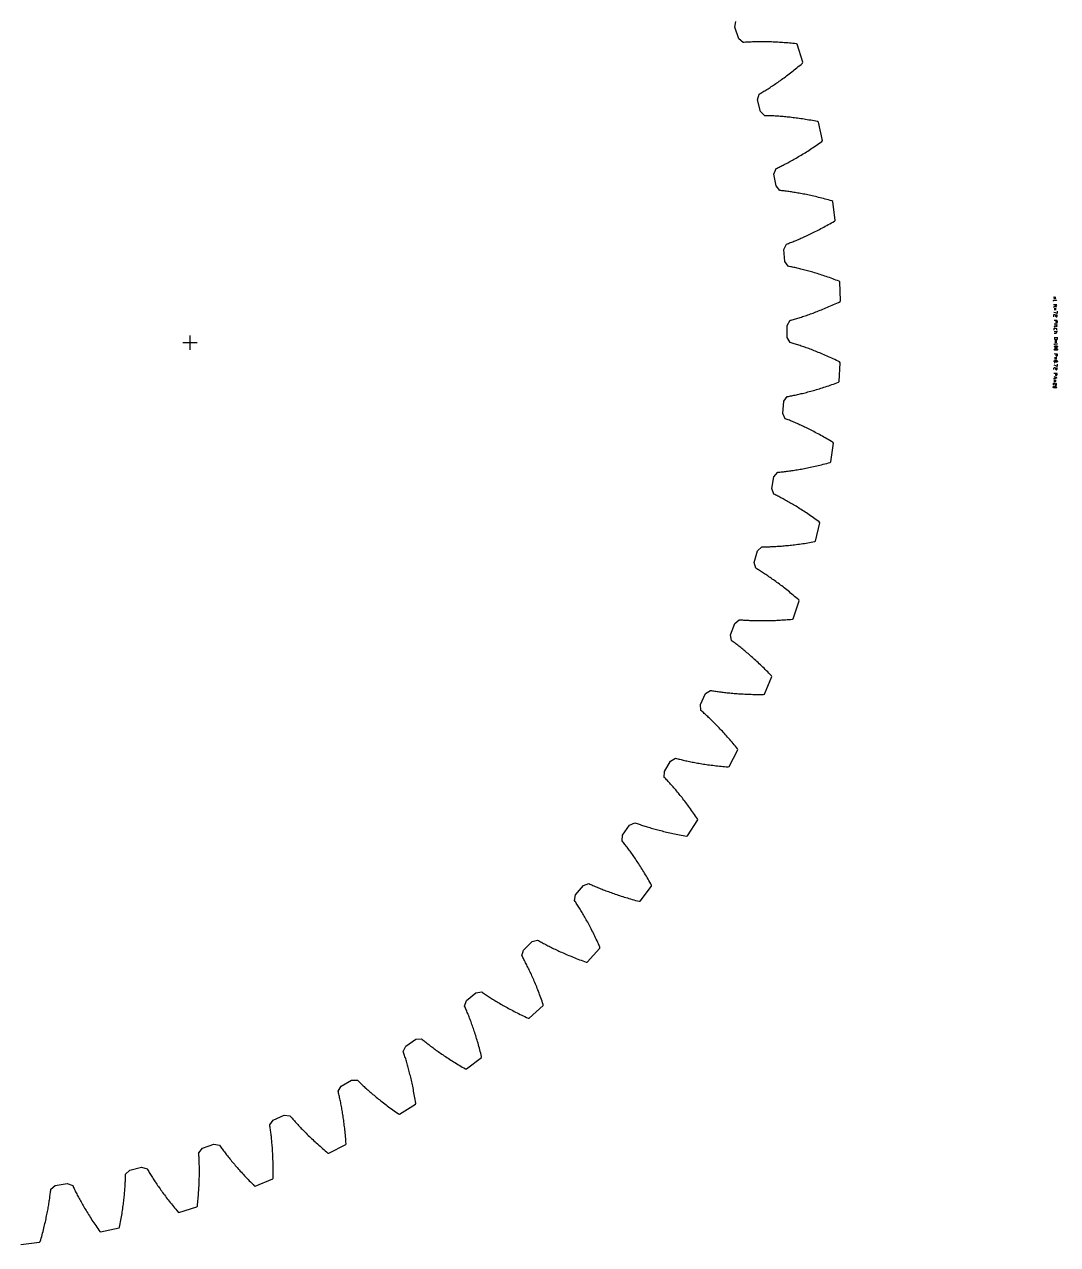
# Model space of a CAD drawing. Extents: x 40 to 151, y 37 to 169.
# Drawn here: x 95.4 to 151.2, y 36.8 to 102.7 of the extents above; entities that cross this region are included whole.
import ezdxf

# ---------------------------------------------------------------- set-up
doc = ezdxf.new("R2010")
doc.units = 0
doc.layers.add('Layer_1', color=7, linetype='CONTINUOUS')

msp = doc.modelspace()

# ---------------------------------------------------------------- linework, layer by layer
at = {"layer": 'Layer_1', "color": 1}
for points in [[(95.203087, 36.807458), (96.214467, 36.933459), (96.249386, 36.972411), (96.276085, 37.065878), (96.302021, 37.158435), (96.327223, 37.250078), (96.35172, 37.34081), (96.375483, 37.430622), (96.398541, 37.519507), (96.420921, 37.607459), (96.442596, 37.69448), (96.463593, 37.78056), (96.483941, 37.865695), (96.503612, 37.949885), (96.522634, 38.033121), (96.541035, 38.1154), (96.558815, 38.196719), (96.575974, 38.277071), (96.592512, 38.356454), (96.608458, 38.434864), (96.623811, 38.512298), (96.638571, 38.588752), (96.652767, 38.664221), (96.666398, 38.738696), (96.679493, 38.812184), (96.692052, 38.884673), (96.704075, 38.956168), (96.715589, 39.026656), (96.726568, 39.096139), (96.737066, 39.164615), (96.747057, 39.232077), (96.756596, 39.298523), (96.765655, 39.363954), (96.774263, 39.428357), (96.782419, 39.491741), (96.790124, 39.554098), (96.797405, 39.615422), (96.804263, 39.675716), (96.810698, 39.734972), (96.816766, 39.793191), (97.059121, 39.994534), (97.704674, 40.103737), (97.999762, 39.993318), (98.024626, 39.940325), (98.050224, 39.886488), (98.076527, 39.831805), (98.103564, 39.776289), (98.131363, 39.719938), (98.159907, 39.662762), (98.18921, 39.604766), (98.219281, 39.545956), (98.250133, 39.48634), (98.281773, 39.425921), (98.314206, 39.36471), (98.347443, 39.302709), (98.381493, 39.239926), (98.416365, 39.176366), (98.452063, 39.112037), (98.4886, 39.046948), (98.52598, 38.9811), (98.564218, 38.914504), (98.603314, 38.847163), (98.64328, 38.779088), (98.684123, 38.710282), (98.725852, 38.640757), (98.768477, 38.570517), (98.812004, 38.499564), (98.856437, 38.427916), (98.901793, 38.355571), (98.948071, 38.28254), (98.995282, 38.20883), (99.043432, 38.13445), (99.092533, 38.059407), (99.142582, 37.983704), (99.193602, 37.907349), (99.24559, 37.830353), (99.298558, 37.752725), (99.352507, 37.674473), (99.40745, 37.595597), (99.463395, 37.516112), (99.509183, 37.490797), (100.505735, 37.704467), (100.537124, 37.746318), (100.555553, 37.841752), (100.573333, 37.93622), (100.590464, 38.029712), (100.606945, 38.122233), (100.622806, 38.213774), (100.638046, 38.304331), (100.652665, 38.3939), (100.666692, 38.482481), (100.680126, 38.570063), (100.692967, 38.656646), (100.705243, 38.74223), (100.716956, 38.826809), (100.728103, 38.910378), (100.738715, 38.992933), (100.74879, 39.074476), (100.758358, 39.155002), (100.767417, 39.234501), (100.775968, 39.312976), (100.784012, 39.390426), (100.791575, 39.466844), (100.798687, 39.542231), (100.805319, 39.616579), (100.8115, 39.689887), (100.817257, 39.762155), (100.822563, 39.833377), (100.827474, 39.903557), (100.831961, 39.972685), (100.836053, 40.040762), (100.839751, 40.10779), (100.843053, 40.173754), (100.846016, 40.238665), (100.848556, 40.302518), (100.850814, 40.365309), (100.852789, 40.427034), (100.854483, 40.487698), (100.855611, 40.547289), (100.856458, 40.605816), (101.080339, 40.827513), (101.713917, 40.992568), (102.017512, 40.908285), (102.046902, 40.857663), (102.077083, 40.806256), (102.10806, 40.754079), (102.139838, 40.701126), (102.172435, 40.647416), (102.20585, 40.592941), (102.240101, 40.537722), (102.275181, 40.481757), (102.31111, 40.425059), (102.347895, 40.367626), (102.385541, 40.309475), (102.424056, 40.250603), (102.463448, 40.191031), (102.503724, 40.130752), (102.544892, 40.069778), (102.586966, 40.00812), (102.629943, 39.94578), (102.673837, 39.882771), (102.718653, 39.819094), (102.764402, 39.754761), (102.811087, 39.689779), (102.85872, 39.624154), (102.907302, 39.557897), (102.956849, 39.49101), (103.007358, 39.423503), (103.058844, 39.355386), (103.111309, 39.286667), (103.164765, 39.217354), (103.219217, 39.147456), (103.274665, 39.076973), (103.331126, 39.005918), (103.38861, 38.934304), (103.447109, 38.862135), (103.50664, 38.789417), (103.567205, 38.716161), (103.628814, 38.642377), (103.691473, 38.56807), (103.73929, 38.546847), (104.713426, 38.846562), (104.741055, 38.890986), (104.751102, 38.987664), (104.760585, 39.083321), (104.769503, 39.177952), (104.777857, 39.271557), (104.785674, 39.364129), (104.792956, 39.45567), (104.799701, 39.546173), (104.805938, 39.635635), (104.811667, 39.724055), (104.816916, 39.811431), (104.821686, 39.897757), (104.825976, 39.983034), (104.829814, 40.06726), (104.833201, 40.150428), (104.836136, 40.232535), (104.838676, 40.313586), (104.840651, 40.393574), (104.842345, 40.472497), (104.843756, 40.550351), (104.844602, 40.627138), (104.845167, 40.702856), (104.845283, 40.777501), (104.845048, 40.85107), (104.844484, 40.923562), (104.843637, 40.994978), (104.842508, 41.065316), (104.840815, 41.134574), (104.838839, 41.202747), (104.836582, 41.26984), (104.834042, 41.335846), (104.831219, 41.400769), (104.828228, 41.464602), (104.824982, 41.527351), (104.821511, 41.589008), (104.817814, 41.649576), (104.813863, 41.709054), (104.809714, 41.767437), (105.013422, 42.007806), (105.630202, 42.227451), (105.939989, 42.169948), (105.973678, 42.122081), (106.008222, 42.073505), (106.043626, 42.02422), (106.079903, 41.974241), (106.117058, 41.923574), (106.15509, 41.872224), (106.19402, 41.820196), (106.233851, 41.767505), (106.274584, 41.714151), (106.316232, 41.660145), (106.358802, 41.605495), (106.402301, 41.550205), (106.446734, 41.494289), (106.492113, 41.437751), (106.538442, 41.380598), (106.585726, 41.322841), (106.633972, 41.264483), (106.683194, 41.205541), (106.733387, 41.146015), (106.784568, 41.08591), (106.836743, 41.025244), (106.889908, 40.964021), (106.944083, 40.902248), (106.999269, 40.839937), (107.055471, 40.777089), (107.112697, 40.713721), (107.170953, 40.649837), (107.230245, 40.585443), (107.290581, 40.520551), (107.351965, 40.455175), (107.414406, 40.389312), (107.477904, 40.322979), (107.542473, 40.25618), (107.608115, 40.188932), (107.674836, 40.121232), (107.742642, 40.053098), (107.811538, 39.984535), (107.861023, 39.967574), (108.80533, 40.351051), (108.82898, 40.397714), (108.830674, 40.4949), (108.831803, 40.591019), (108.832367, 40.686066), (108.832522, 40.780043), (108.832251, 40.872945), (108.831405, 40.964772), (108.830276, 41.055518), (108.828583, 41.145185), (108.826607, 41.233769), (108.824349, 41.321269), (108.821527, 41.40768), (108.818366, 41.493007), (108.814838, 41.577245), (108.810944, 41.66039), (108.80671, 41.742444), (108.802138, 41.823402), (108.797228, 41.903268), (108.792007, 41.982036), (108.786475, 42.059707), (108.780661, 42.136279), (108.774565, 42.211751), (108.768187, 42.286125), (108.761555, 42.359393), (108.754669, 42.431563), (108.747528, 42.502626), (108.740162, 42.572586), (108.732571, 42.641446), (108.724781, 42.709199), (108.716794, 42.775848), (108.70861, 42.841389), (108.700256, 42.905826), (108.691733, 42.969156), (108.683041, 43.031384), (108.674207, 43.092507), (108.665232, 43.152519), (108.656117, 43.211427), (108.646888, 43.269232), (108.828873, 43.526438), (109.424159, 43.799), (109.737778, 43.768715), (109.775514, 43.723968), (109.814159, 43.678584), (109.853727, 43.632576), (109.894223, 43.585948), (109.935647, 43.538715), (109.978017, 43.490872), (110.02133, 43.442438), (110.065599, 43.393413), (110.110828, 43.343815), (110.157025, 43.293647), (110.204196, 43.242912), (110.252348, 43.191627), (110.301489, 43.139794), (110.351623, 43.087425), (110.402753, 43.03453), (110.454891, 42.981111), (110.508042, 42.927182), (110.562212, 42.872752), (110.617406, 42.817826), (110.67363, 42.762415), (110.730887, 42.706526), (110.789194, 42.650169), (110.848543, 42.593352), (110.90895, 42.536086), (110.970418, 42.478381), (111.032947, 42.420237), (111.096549, 42.361676), (111.161228, 42.302697), (111.226989, 42.243309), (111.293839, 42.183529), (111.361781, 42.123359), (111.430821, 42.062814), (111.500967, 42.001899), (111.57222, 41.940626), (111.644585, 41.879), (111.718072, 41.817035), (111.792681, 41.754737), (111.843455, 41.74215), (112.750749, 42.206462), (112.77025, 42.25501), (112.763364, 42.351965), (112.756083, 42.447816), (112.748435, 42.542555), (112.74042, 42.636188), (112.732038, 42.728714), (112.723317, 42.820126), (112.714258, 42.910429), (112.70486, 42.999614), (112.695151, 43.08769), (112.685132, 43.174645), (112.674831, 43.260492), (112.664248, 43.345218), (112.653382, 43.428826), (112.642263, 43.511317), (112.630889, 43.592687), (112.61929, 43.67294), (112.607436, 43.752072), (112.595386, 43.830089), (112.583109, 43.906984), (112.570635, 43.982755), (112.557991, 44.057411), (112.54515, 44.130944), (112.53214, 44.203359), (112.518988, 44.274649), (112.505695, 44.344823), (112.492262, 44.413877), (112.478715, 44.481811), (112.465055, 44.548627), (112.451283, 44.614326), (112.437426, 44.678907), (112.423484, 44.74237), (112.409458, 44.804713), (112.395375, 44.865944), (112.381235, 44.926063), (112.367068, 44.985064), (112.352872, 45.042956), (112.338648, 45.09974), (112.497522, 45.371827), (113.066793, 45.695234), (113.38186, 45.692384), (113.423347, 45.651095), (113.465804, 45.609255), (113.50923, 45.566868), (113.553632, 45.523948), (113.599019, 45.4805), (113.645393, 45.436535), (113.692767, 45.39206), (113.741138, 45.347082), (113.790521, 45.301613), (113.840912, 45.255659), (113.89233, 45.20923), (113.94477, 45.162339), (113.998234, 45.114988), (114.052742, 45.067185), (114.108292, 45.018948), (114.164886, 44.970279), (114.222533, 44.921189), (114.281241, 44.871681), (114.341012, 44.821776), (114.401848, 44.771476), (114.463765, 44.720791), (114.52676, 44.669729), (114.590833, 44.618305), (114.656001, 44.56652), (114.722261, 44.514388), (114.789624, 44.461917), (114.858086, 44.409119), (114.927662, 44.356005), (114.99835, 44.302577), (115.070153, 44.248851), (115.143082, 44.194831), (115.217135, 44.140534), (115.292321, 44.085961), (115.368646, 44.03113), (115.446107, 43.976046), (115.524715, 43.920722), (115.604471, 43.865164), (115.656151, 43.857036), (116.519522, 44.398657), (116.534706, 44.448721), (116.519381, 44.544704), (116.503774, 44.639554), (116.487885, 44.733268), (116.471742, 44.825846), (116.455317, 44.917289), (116.438666, 45.007594), (116.421761, 45.096759), (116.40463, 45.18479), (116.387273, 45.271686), (116.369719, 45.357439), (116.351967, 45.442058), (116.334046, 45.525539), (116.315956, 45.607883), (116.297696, 45.689093), (116.279267, 45.769165), (116.260696, 45.8481), (116.242013, 45.9259), (116.223217, 46.002566), (116.204308, 46.078097), (116.185287, 46.152496), (116.16618, 46.225764), (116.146989, 46.2979), (116.127742, 46.368907), (116.108438, 46.43878), (116.089077, 46.507529), (116.069688, 46.575149), (116.050272, 46.641644), (116.030826, 46.707015), (116.011381, 46.77126), (115.991936, 46.834385), (115.972519, 46.896392), (115.953102, 46.957278), (115.933742, 47.017053), (115.91441, 47.075707), (115.895134, 47.133249), (115.875943, 47.18968), (115.856836, 47.245007), (115.991392, 47.529907), (116.530306, 47.901698), (116.84442, 47.926336), (116.889352, 47.88882), (116.935289, 47.850836), (116.982246, 47.812397), (117.030223, 47.77351), (117.079223, 47.734185), (117.129252, 47.694429), (117.18032, 47.654251), (117.232427, 47.613662), (117.285586, 47.572667), (117.339793, 47.531284), (117.395055, 47.48951), (117.451386, 47.447366), (117.508776, 47.404857), (117.567241, 47.361988), (117.626782, 47.318771), (117.687406, 47.275221), (117.749111, 47.231341), (117.811908, 47.187145), (117.875801, 47.142636), (117.940794, 47.097831), (118.00689, 47.052731), (118.074093, 47.007359), (118.142408, 46.961709), (118.21184, 46.915803), (118.282393, 46.869645), (118.354071, 46.823248), (118.426876, 46.776616), (118.500816, 46.729765), (118.575887, 46.682701), (118.652104, 46.635435), (118.729464, 46.587979), (118.807967, 46.54034), (118.887627, 46.492534), (118.968435, 46.444562), (119.050404, 46.396441), (119.133532, 46.348175), (119.217829, 46.299782), (119.270021, 46.296198), (120.082897, 46.911008), (120.09365, 46.962203), (120.070028, 47.056485), (120.046208, 47.149615), (120.022219, 47.241589), (119.998061, 47.332405), (119.973733, 47.42207), (119.949265, 47.510578), (119.924655, 47.597934), (119.899932, 47.684136), (119.875097, 47.769186), (119.850148, 47.853085), (119.825087, 47.935839), (119.799969, 48.017438), (119.774767, 48.097893), (119.749508, 48.177198), (119.724193, 48.255362), (119.698821, 48.332381), (119.673421, 48.408259), (119.647993, 48.482991), (119.622564, 48.556586), (119.597136, 48.629044), (119.571708, 48.70037), (119.546308, 48.770556), (119.520936, 48.839613), (119.495593, 48.907538), (119.470305, 48.974337), (119.445075, 49.040008), (119.419929, 49.104555), (119.394867, 49.167984), (119.369891, 49.23029), (119.345027, 49.291482), (119.320276, 49.351556), (119.295638, 49.410523), (119.271141, 49.468379), (119.246785, 49.525128), (119.222571, 49.580774), (119.198525, 49.635316), (119.174649, 49.688763), (119.283861, 49.984309), (119.788319, 50.401657), (120.099091, 50.453574), (120.147125, 50.420119), (120.196198, 50.386284), (120.246323, 50.352084), (120.297504, 50.317523), (120.349747, 50.282618), (120.403053, 50.247374), (120.457428, 50.211803), (120.512877, 50.175907), (120.569403, 50.139706), (120.627013, 50.103201), (120.685707, 50.066405), (120.745493, 50.029329), (120.806374, 49.99198), (120.86835, 49.954374), (120.931429, 49.916511), (120.995618, 49.878411), (121.060913, 49.840074), (121.127325, 49.801519), (121.194855, 49.762751), (121.263503, 49.723778), (121.333277, 49.684612), (121.40418, 49.645267), (121.476214, 49.605748), (121.549383, 49.566067), (121.623689, 49.526231), (121.699138, 49.486257), (121.775731, 49.446151), (121.853472, 49.405923), (121.932361, 49.365582), (122.012405, 49.32514), (122.093609, 49.284604), (122.175967, 49.243989), (122.259485, 49.203307), (122.344169, 49.162563), (122.430021, 49.121765), (122.517038, 49.08093), (122.605233, 49.04007), (122.657537, 49.040916), (123.413737, 49.724233), (123.420003, 49.776173), (123.388255, 49.868039), (123.356418, 49.95874), (123.324504, 50.048272), (123.29252, 50.136639), (123.260479, 50.223842), (123.228391, 50.309881), (123.196265, 50.394759), (123.164117, 50.47848), (123.13195, 50.561039), (123.099776, 50.642446), (123.067609, 50.722698), (123.035461, 50.801797), (123.003338, 50.879747), (122.971247, 50.956551), (122.939209, 51.032206), (122.907222, 51.106724), (122.875308, 51.180096), (122.843468, 51.252331), (122.811721, 51.323431), (122.780067, 51.393397), (122.748525, 51.462231), (122.7171, 51.529941), (122.685804, 51.59652), (122.654647, 51.661979), (122.623639, 51.72632), (122.592789, 51.789546), (122.562112, 51.851655), (122.531612, 51.912657), (122.501304, 51.972551), (122.471194, 52.03134), (122.441295, 52.089029), (122.411614, 52.145623), (122.382164, 52.201122), (122.352951, 52.255535), (122.323987, 52.308858), (122.295288, 52.361097), (122.266848, 52.412261), (122.349892, 52.716203), (122.816058, 53.175929), (123.121124, 53.254731), (123.171884, 53.225592), (123.223723, 53.196162), (123.276639, 53.166461), (123.33064, 53.136494), (123.385724, 53.106277), (123.441897, 53.075811), (123.499163, 53.045111), (123.557532, 53.014188), (123.616997, 52.983047), (123.67757, 52.951704), (123.739244, 52.920162), (123.802036, 52.888438), (123.865939, 52.856541), (123.93096, 52.824478), (123.997099, 52.792259), (124.064364, 52.759897), (124.132752, 52.727399), (124.202269, 52.694777), (124.272923, 52.662039), (124.344707, 52.6292), (124.41763, 52.596264), (124.491688, 52.56325), (124.566894, 52.530157), (124.643247, 52.497004), (124.720742, 52.463798), (124.799383, 52.430552), (124.879185, 52.397272), (124.960134, 52.363973), (125.042238, 52.330662), (125.125503, 52.297346), (125.209926, 52.264047), (125.29551, 52.230761), (125.382263, 52.197513), (125.470175, 52.164304), (125.559253, 52.131148), (125.649499, 52.098049), (125.740919, 52.065029), (125.792938, 52.070561), (126.486705, 52.817185), (126.488399, 52.869473), (126.448766, 52.958223), (126.409145, 53.045802), (126.369547, 53.132213), (126.329985, 53.217455), (126.290465, 53.301532), (126.250999, 53.384446), (126.211598, 53.466203), (126.172273, 53.546803), (126.133033, 53.626249), (126.093892, 53.70454), (126.054852, 53.781682), (126.015928, 53.857679), (125.977131, 53.932536), (125.938475, 54.00625), (125.89996, 54.078823), (125.861606, 54.150268), (125.823413, 54.22058), (125.7854, 54.289764), (125.747574, 54.357825), (125.709945, 54.424768), (125.67252, 54.490591), (125.635314, 54.555302), (125.598335, 54.6189), (125.561592, 54.681396), (125.525095, 54.74279), (125.488855, 54.803084), (125.452883, 54.862289), (125.417182, 54.920396), (125.381766, 54.977421), (125.346652, 55.033361), (125.311834, 55.088227), (125.277335, 55.142016), (125.243158, 55.194741), (125.209317, 55.246399), (125.175814, 55.296999), (125.142667, 55.346537), (125.109884, 55.395028), (125.166117, 55.705047), (125.590444, 56.203654), (125.887474, 56.308748), (125.940589, 56.284138), (125.994792, 56.259331), (126.050096, 56.234354), (126.106498, 56.209208), (126.16401, 56.183893), (126.222624, 56.158437), (126.282354, 56.132839), (126.34319, 56.107129), (126.405146, 56.081277), (126.468217, 56.055341), (126.532409, 56.029292), (126.597723, 56.003158), (126.664164, 55.97694), (126.731731, 55.950665), (126.800426, 55.924333), (126.870257, 55.897946), (126.941216, 55.87153), (127.013315, 55.845085), (127.086549, 55.818641), (127.160923, 55.792169), (127.23644, 55.765724), (127.3131, 55.73928), (127.390897, 55.712864), (127.469849, 55.686505), (127.549944, 55.660173), (127.631184, 55.633898), (127.713582, 55.607708), (127.797128, 55.581603), (127.881823, 55.555582), (127.967672, 55.529646), (128.054678, 55.503822), (128.142836, 55.47814), (128.232154, 55.452571), (128.322629, 55.427142), (128.414258, 55.401884), (128.507044, 55.376766), (128.600996, 55.351846), (128.652335, 55.361893), (129.278391, 56.166147), (129.275541, 56.218381), (129.228322, 56.303341), (129.181219, 56.387135), (129.134243, 56.469764), (129.0874, 56.551234), (129.040704, 56.631548), (128.994162, 56.710709), (128.947788, 56.788718), (128.901585, 56.865584), (128.855572, 56.941307), (128.809753, 57.01589), (128.76414, 57.089335), (128.718742, 57.161652), (128.673569, 57.23284), (128.628631, 57.302904), (128.583941, 57.371845), (128.539505, 57.439675), (128.495332, 57.506389), (128.451432, 57.572), (128.407818, 57.636505), (128.364499, 57.699912), (128.32148, 57.762227), (128.278774, 57.823446), (128.236393, 57.883582), (128.194342, 57.942634), (128.152632, 58.000614), (128.111275, 58.057524), (128.070277, 58.113362), (128.029648, 58.168138), (127.989403, 58.221862), (127.949539, 58.27453), (127.910079, 58.326149), (127.87102, 58.376729), (127.832381, 58.426276), (127.794162, 58.474784), (127.756381, 58.522268), (127.71904, 58.568733), (127.682154, 58.614179), (127.711155, 58.92792), (128.090411, 59.461614), (128.377154, 59.592195), (128.432207, 59.572298), (128.488364, 59.552317), (128.545635, 59.532251), (128.604018, 59.512129), (128.663514, 59.491921), (128.724124, 59.471686), (128.785857, 59.451394), (128.848702, 59.431074), (128.912674, 59.410726), (128.977768, 59.390378), (129.043983, 59.37003), (129.11133, 59.349681), (129.1798, 59.329361), (129.249399, 59.30907), (129.320129, 59.288834), (129.391991, 59.268655), (129.464988, 59.248533), (129.539114, 59.228467), (129.614377, 59.208486), (129.690772, 59.188617), (129.768306, 59.168833), (129.846976, 59.149191), (129.926783, 59.129661), (130.00773, 59.110272), (130.089814, 59.091025), (130.173038, 59.071947), (130.257403, 59.053038), (130.342905, 59.034298), (130.42955, 59.015756), (130.51733, 58.997412), (130.606255, 58.979265), (130.696321, 58.961344), (130.787527, 58.943677), (130.87987, 58.926235), (130.973353, 58.909048), (131.067979, 58.892143), (131.163737, 58.875492), (131.214007, 58.88997), (131.767586, 59.745727), (131.760191, 59.797514), (131.705748, 59.878032), (131.651519, 59.957405), (131.597521, 60.035623), (131.543755, 60.112703), (131.490237, 60.188643), (131.436974, 60.263444), (131.383975, 60.337115), (131.331253, 60.40966), (131.278813, 60.481085), (131.22667, 60.551392), (131.174829, 60.620582), (131.1233, 60.688668), (131.072094, 60.755648), (131.021224, 60.821527), (130.970694, 60.886314), (130.92051, 60.950011), (130.870692, 61.012622), (130.821246, 61.074158), (130.772174, 61.134616), (130.72349, 61.194006), (130.675205, 61.25233), (130.627329, 61.309596), (130.579865, 61.365809), (130.532829, 61.420975), (130.486226, 61.4751), (130.440066, 61.528186), (130.39436, 61.580239), (130.349108, 61.631267), (130.304334, 61.681274), (130.260033, 61.730271), (130.216221, 61.778254), (130.172906, 61.825236), (130.13009, 61.871221), (130.087793, 61.916219), (130.046016, 61.960234), (130.004769, 62.003265), (129.964061, 62.045327), (129.965755, 62.360397), (130.29705, 62.925115), (130.571322, 63.080191), (130.627899, 63.065176), (130.685588, 63.050162), (130.744386, 63.035176), (130.804302, 63.020218), (130.865332, 63.005289), (130.927478, 62.990416), (130.990738, 62.975571), (131.055121, 62.960811), (131.120619, 62.946107), (131.187238, 62.931516), (131.254977, 62.91701), (131.323839, 62.902616), (131.393822, 62.888336), (131.464925, 62.874197), (131.537148, 62.860198), (131.610498, 62.846341), (131.684968, 62.832654), (131.760561, 62.819135), (131.837278, 62.805814), (131.915117, 62.792663), (131.994077, 62.779737), (132.074161, 62.767009), (132.155367, 62.754506), (132.237694, 62.74223), (132.321142, 62.730207), (132.405715, 62.718438), (132.491407, 62.706952), (132.578221, 62.695748), (132.66615, 62.684826), (132.755197, 62.674214), (132.845364, 62.663885), (132.936646, 62.653894), (133.029046, 62.644242), (133.122557, 62.634929), (133.217186, 62.625954), (133.312922, 62.617346), (133.409772, 62.609105), (133.458585, 62.627901), (133.935473, 63.52865), (133.923591, 63.579597), (133.862335, 63.655066), (133.801397, 63.729406), (133.740785, 63.802623), (133.680508, 63.874722), (133.620575, 63.945707), (133.560995, 64.015582), (133.501776, 64.084354), (133.44293, 64.152028), (133.384465, 64.218607), (133.326395, 64.284103), (133.26872, 64.348511), (133.211451, 64.411848), (133.154606, 64.474109), (133.098187, 64.535306), (133.0422, 64.595442), (132.986659, 64.654522), (132.931572, 64.712556), (132.87695, 64.769542), (132.822795, 64.825495), (132.769122, 64.880416), (132.71594, 64.934314), (132.663252, 64.987189), (132.611069, 65.039053), (132.559405, 65.089909), (132.508261, 65.139761), (132.45765, 65.188622), (132.407578, 65.236498), (132.358057, 65.283384), (132.309088, 65.329301), (132.260687, 65.374248), (132.212862, 65.418232), (132.165615, 65.461263), (132.118958, 65.503342), (132.072899, 65.544482), (132.027445, 65.584681), (131.982602, 65.623956), (131.938384, 65.66231), (131.912476, 65.976318), (132.193292, 66.56776), (132.453005, 66.746147), (132.510677, 66.736128), (132.569452, 66.726194), (132.629334, 66.716373), (132.690328, 66.706693), (132.752425, 66.697125), (132.815632, 66.687699), (132.879945, 66.678442), (132.945369, 66.669355), (133.011898, 66.660436), (133.079535, 66.651688), (133.148284, 66.643136), (133.218134, 66.634811), (133.289094, 66.626683), (133.361159, 66.61878), (133.434331, 66.611132), (133.508609, 66.60371), (133.583988, 66.59657), (133.660473, 66.589683), (133.738058, 66.583079), (133.816745, 66.576758), (133.896535, 66.570746), (133.977422, 66.565045), (134.059408, 66.559683), (134.142494, 66.554631), (134.226672, 66.549946), (134.311943, 66.5456), (134.398314, 66.541621), (134.485772, 66.538008), (134.574319, 66.534791), (134.663953, 66.531969), (134.754674, 66.529429), (134.846483, 66.527453), (134.939371, 66.52576), (135.033343, 66.524631), (135.128389, 66.524067), (135.224514, 66.523832), (135.321714, 66.524067), (135.368699, 66.547068), (135.765269, 67.485953), (135.748985, 67.53567), (135.68139, 67.605514), (135.614204, 67.67426), (135.547439, 67.741918), (135.481108, 67.808485), (135.415215, 67.873975), (135.34977, 67.938392), (135.284786, 68.001743), (135.220267, 68.064032), (135.156219, 68.125263), (135.092657, 68.185444), (135.029592, 68.244586), (134.967026, 68.302685), (134.904965, 68.359758), (134.843427, 68.415805), (134.782413, 68.47083), (134.721933, 68.52485), (134.661997, 68.577857), (134.602615, 68.629871), (134.543791, 68.680891), (134.485538, 68.73092), (134.427857, 68.779976), (134.370761, 68.828058), (134.314263, 68.875175), (134.25836, 68.921336), (134.203065, 68.966545), (134.14839, 69.010811), (134.094336, 69.054135), (134.040917, 69.096531), (133.98813, 69.138003), (133.936001, 69.178561), (133.88452, 69.218211), (133.833703, 69.25696), (133.783555, 69.294812), (133.734085, 69.33178), (133.685303, 69.367868), (133.637209, 69.40308), (133.589815, 69.437435), (133.536625, 69.74799), (133.764824, 70.361657), (134.008001, 70.562003), (134.066328, 70.557036), (134.125744, 70.552267), (134.186255, 70.547723), (134.247856, 70.543377), (134.310555, 70.539256), (134.374342, 70.53539), (134.439217, 70.531777), (134.505183, 70.528419), (134.572242, 70.525343), (134.640382, 70.522521), (134.709611, 70.519981), (134.779924, 70.517723), (134.851321, 70.515747), (134.923798, 70.514054), (134.997356, 70.512925), (135.071996, 70.512078), (135.147716, 70.511514), (135.224506, 70.511319), (135.302371, 70.511514), (135.381311, 70.512078), (135.461318, 70.512925), (135.542395, 70.514336), (135.624539, 70.516029), (135.707746, 70.518287), (135.792012, 70.520827), (135.877339, 70.523932), (135.963725, 70.527488), (136.051169, 70.531523), (136.139657, 70.536039), (136.2292, 70.541034), (136.319788, 70.546538), (136.41142, 70.552549), (136.50409, 70.559068), (136.597805, 70.566124), (136.69255, 70.573716), (136.788327, 70.581872), (136.885138, 70.590564), (136.929941, 70.617573), (137.243171, 71.587447), (137.222625, 71.635554), (137.149196, 71.69924), (137.076276, 71.761871), (137.003869, 71.823449), (136.931993, 71.883989), (136.860641, 71.943484), (136.789829, 72.001952), (136.71957, 72.059398), (136.649866, 72.115826), (136.58073, 72.171246), (136.512167, 72.225655), (136.444183, 72.279074), (136.376788, 72.331503), (136.309995, 72.382946), (136.243805, 72.433416), (136.178228, 72.482915), (136.113269, 72.531457), (136.048942, 72.57904), (135.985253, 72.62568), (135.922204, 72.671377), (135.859811, 72.716141), (135.798077, 72.759984), (135.73701, 72.802907), (135.676617, 72.844922), (135.616902, 72.886033), (135.557881, 72.92625), (135.499551, 72.965583), (135.44193, 73.004033), (135.385017, 73.041611), (135.328821, 73.078328), (135.27335, 73.114181), (135.21861, 73.149194), (135.16461, 73.183365), (135.111354, 73.216704), (135.058853, 73.249222), (135.007104, 73.280918), (134.956129, 73.31181), (134.905922, 73.341901), (134.825867, 73.646639), (134.999713, 74.277861), (135.224506, 74.498637), (135.283039, 74.498793), (135.342647, 74.499357), (135.403325, 74.500204), (135.465069, 74.501333), (135.527883, 74.502744), (135.591767, 74.504437), (135.656715, 74.506413), (135.722721, 74.508953), (135.789791, 74.511775), (135.857917, 74.514907), (135.927104, 74.518435), (135.99734, 74.522358), (136.068635, 74.526676), (136.140972, 74.531417), (136.214364, 74.536582), (136.288797, 74.542198), (136.364272, 74.548238), (136.44079, 74.554757), (136.518339, 74.561728), (136.59693, 74.569179), (136.676548, 74.577109), (136.757195, 74.585548), (136.838868, 74.594494), (136.921564, 74.603949), (137.005283, 74.613939), (137.090017, 74.624466), (137.175765, 74.635529), (137.262517, 74.647157), (137.35028, 74.659377), (137.439044, 74.672162), (137.528811, 74.685539), (137.619568, 74.699509), (137.711321, 74.7141), (137.804059, 74.729312), (137.897782, 74.745144), (137.992491, 74.761598), (138.088167, 74.778701), (138.130449, 74.809505), (138.35796, 75.802989), (138.333294, 75.849122), (138.254596, 75.906167), (138.176494, 75.962201), (138.098998, 76.017235), (138.022113, 76.071277), (137.945848, 76.124331), (137.870215, 76.176404), (137.795212, 76.22751), (137.720857, 76.277646), (137.647155, 76.326825), (137.574107, 76.375059), (137.501729, 76.422348), (137.430022, 76.468703), (137.358995, 76.514128), (137.288657, 76.558635), (137.219015, 76.602232), (137.150077, 76.644927), (137.08185, 76.686722), (137.014334, 76.727635), (136.947546, 76.767665), (136.881486, 76.806823), (136.816166, 76.845114), (136.751591, 76.882553), (136.687766, 76.919143), (136.624698, 76.954894), (136.562392, 76.989816), (136.500859, 77.023909), (136.440105, 77.057193), (136.380132, 77.089668), (136.32095, 77.121346), (136.262567, 77.152234), (136.204985, 77.182339), (136.148208, 77.211675), (136.092252, 77.240244), (136.037114, 77.268057), (135.982803, 77.295128), (135.929325, 77.321456), (135.876688, 77.347057), (135.770377, 77.643657), (135.888552, 78.287625), (136.093245, 78.527158), (136.151544, 78.532401), (136.210887, 78.538026), (136.271265, 78.544049), (136.332688, 78.550475), (136.395144, 78.557319), (136.458635, 78.564583), (136.523154, 78.572285), (136.588703, 78.58043), (136.655274, 78.589026), (136.722869, 78.598094), (136.791483, 78.607636), (136.861112, 78.617661), (136.931756, 78.628185), (137.003409, 78.639217), (137.076067, 78.65076), (137.149727, 78.66283), (137.224392, 78.675437), (137.300047, 78.688586), (137.376699, 78.702293), (137.454338, 78.716565), (137.532962, 78.731413), (137.612571, 78.746848), (137.693152, 78.762875), (137.774708, 78.779509), (137.857238, 78.796759), (137.940728, 78.814635), (138.025183, 78.833143), (138.110595, 78.852294), (138.196961, 78.872104), (138.284272, 78.892573), (138.372531, 78.913717), (138.461725, 78.935544), (138.551858, 78.958066), (138.64292, 78.981287), (138.73491, 79.005219), (138.827818, 79.029874), (138.921642, 79.055257), (138.96108, 79.089631), (139.101136, 80.099164), (139.072544, 80.142971), (138.989175, 80.19294), (138.906484, 80.241956), (138.824487, 80.290026), (138.743185, 80.33716), (138.662588, 80.383367), (138.582699, 80.428652), (138.503533, 80.473023), (138.425089, 80.516488), (138.347382, 80.559058), (138.270412, 80.60074), (138.194184, 80.64154), (138.118709, 80.681469), (138.043996, 80.720534), (137.970048, 80.758739), (137.896871, 80.796104), (137.82447, 80.832625), (137.752861, 80.868317), (137.682038, 80.903184), (137.612013, 80.937242), (137.542792, 80.970492), (137.474384, 81.002947), (137.406789, 81.034617), (137.340018, 81.065505), (137.274071, 81.095622), (137.208963, 81.124977), (137.144695, 81.153582), (137.081268, 81.181443), (137.018697, 81.20857), (136.956978, 81.234969), (136.896122, 81.260651), (136.836136, 81.285622), (136.777022, 81.309896), (136.718785, 81.333481), (136.661432, 81.356386), (136.60497, 81.37862), (136.549404, 81.400187), (136.494732, 81.421106), (136.362979, 81.707312), (136.424577, 82.35913), (136.607612, 82.615588), (136.665233, 82.625892), (136.723857, 82.636673), (136.783484, 82.647931), (136.844114, 82.659688), (136.905735, 82.671945), (136.968348, 82.684716), (137.031953, 82.698011), (137.096542, 82.711837), (137.162114, 82.726208), (137.228659, 82.741132), (137.296181, 82.756618), (137.36467, 82.772676), (137.434128, 82.789313), (137.504548, 82.806546), (137.575925, 82.824376), (137.648256, 82.84282), (137.721535, 82.861887), (137.795753, 82.881583), (137.870921, 82.90192), (137.947019, 82.922903), (138.024051, 82.944547), (138.10201, 82.966859), (138.180885, 82.989849), (138.260686, 83.013527), (138.341393, 83.037906), (138.423012, 83.06299), (138.505531, 83.088785), (138.588947, 83.115311), (138.673259, 83.142568), (138.758453, 83.17057), (138.844534, 83.199326), (138.931486, 83.228844), (139.019314, 83.259133), (139.108008, 83.290204), (139.197557, 83.32206), (139.287964, 83.354718), (139.379221, 83.388185), (139.415511, 83.425865), (139.467048, 84.443758), (139.434748, 84.484912), (139.347341, 84.527424), (139.260696, 84.569044), (139.174815, 84.609786), (139.08972, 84.649656), (139.0054, 84.688658), (138.921871, 84.726809), (138.839135, 84.764112), (138.757206, 84.800578), (138.676078, 84.836212), (138.595766, 84.871025), (138.516275, 84.905029), (138.437609, 84.938227), (138.359775, 84.970628), (138.282776, 85.002247), (138.206624, 85.033089), (138.131319, 85.063163), (138.056868, 85.092476), (137.983273, 85.121041), (137.910547, 85.148862), (137.838696, 85.175959), (137.767718, 85.202327), (137.697622, 85.227981), (137.62841, 85.252932), (137.560092, 85.277186), (137.492672, 85.300757), (137.426155, 85.323651), (137.360539, 85.345879), (137.295842, 85.367446), (137.23206, 85.388368), (137.169195, 85.408648), (137.107258, 85.428296), (137.046259, 85.447327), (136.986185, 85.465747), (136.927057, 85.483564), (136.868871, 85.500791), (136.811636, 85.517436), (136.755347, 85.533506), (136.599151, 85.807143), (136.603695, 86.461848), (136.763684, 86.733283), (136.820187, 86.748571), (136.878322, 86.76426), (136.878322, 86.76426), (136.93674, 86.780677), (136.996111, 86.797673), (137.056433, 86.815252), (137.117698, 86.83343), (137.179897, 86.852221), (137.243038, 86.871626), (137.307106, 86.891656), (137.372098, 86.91232), (137.438014, 86.933633), (137.504847, 86.955596), (137.572586, 86.97823), (137.641234, 87.001533), (137.710788, 87.025519), (137.781233, 87.050199), (137.852571, 87.07558), (137.924797, 87.101668), (137.997901, 87.128479), (138.071883, 87.156019), (138.146734, 87.184296), (138.222451, 87.213317), (138.299023, 87.243096), (138.376454, 87.273641), (138.454731, 87.304961), (138.533852, 87.337059), (138.613811, 87.369954), (138.694597, 87.403646), (138.77621, 87.438148), (138.858642, 87.47347), (138.941886, 87.509618), (139.025938, 87.546606), (139.110791, 87.584433), (139.196439, 87.623113), (139.28287, 87.662656), (139.370088, 87.703071), (139.458079, 87.744361), (139.490952, 87.78506), (139.453575, 88.803572), (139.417812, 88.841753), (139.327032, 88.876485), (139.237088, 88.910399), (139.147987, 88.9435), (139.059737, 88.9758), (138.972341, 89.007306), (138.885803, 89.038031), (138.800132, 89.067981), (138.715332, 89.097165), (138.631411, 89.125595), (138.548372, 89.153278), (138.46622, 89.180221), (138.384957, 89.206437), (138.304595, 89.231933), (138.225135, 89.256721), (138.146581, 89.280808), (138.068942, 89.304205), (137.99222, 89.326918), (137.91642, 89.348959), (137.841547, 89.37034), (137.767602, 89.391067), (137.694597, 89.411147), (137.622531, 89.430595), (137.551408, 89.449419), (137.481237, 89.467628), (137.412019, 89.485236), (137.343758, 89.502243), (137.276459, 89.518668), (137.210125, 89.534512), (137.144763, 89.549791), (137.080371, 89.564515), (137.016958, 89.578694), (136.954525, 89.592334), (136.89308, 89.605449), (136.832625, 89.61805), (136.773158, 89.630137), (136.714687, 89.641731), (136.657218, 89.652836), (136.477764, 89.911815), (136.42524, 90.564427), (136.560964, 90.848774), (136.615915, 90.86893), (136.671778, 90.889724), (136.728547, 90.91117), (136.786211, 90.933274), (136.844769, 90.956044), (136.904214, 90.979496), (136.964544, 91.003632), (137.02575, 91.028467), (137.08783, 91.054006), (137.150771, 91.080255), (137.214579, 91.10723), (137.279242, 91.134939), (137.344754, 91.163383), (137.41111, 91.192583), (137.478304, 91.222541), (137.546334, 91.253265), (137.615188, 91.284764), (137.684863, 91.317048), (137.755356, 91.35013), (137.826654, 91.38401), (137.898756, 91.418702), (137.971657, 91.454215), (138.045345, 91.490553), (138.119818, 91.527731), (138.195067, 91.565753), (138.271089, 91.604628), (138.347873, 91.644362), (138.42542, 91.684971), (138.503714, 91.726455), (138.582753, 91.768827), (138.662531, 91.812093), (138.743038, 91.856262), (138.824273, 91.901341), (138.906222, 91.947338), (138.988882, 91.994265), (139.072242, 92.042126), (139.156302, 92.090928), (139.185498, 92.134338), (139.059494, 93.145719), (139.020542, 93.180637), (138.927078, 93.207324), (138.83452, 93.233268), (138.742874, 93.258479), (138.652146, 93.282965), (138.562334, 93.306734), (138.473448, 93.329803), (138.385494, 93.352171), (138.298476, 93.373855), (138.212395, 93.394858), (138.127257, 93.4152), (138.043068, 93.43488), (137.959835, 93.453915), (137.877553, 93.472311), (137.796233, 93.490077), (137.715882, 93.507224), (137.636501, 93.523765), (137.558091, 93.539708), (137.480658, 93.555058), (137.404204, 93.56983), (137.328735, 93.584034), (137.254259, 93.597679), (137.180769, 93.610769), (137.10828, 93.623325), (137.036787, 93.63535), (136.966297, 93.646854), (136.896816, 93.657846), (136.828341, 93.668342), (136.760879, 93.678347), (136.694429, 93.687875), (136.629002, 93.696931), (136.564596, 93.705528), (136.501214, 93.713673), (136.438854, 93.721383), (136.37753, 93.728662), (136.317236, 93.735522), (136.257984, 93.741971), (136.199761, 93.748025), (135.998421, 93.990381), (135.889215, 94.635932), (135.999638, 94.931024), (136.052631, 94.95589), (136.106464, 94.981476), (136.161148, 95.007785), (136.216667, 95.034833), (136.273018, 95.062621), (136.33019, 95.091163), (136.38819, 95.120468), (136.446997, 95.150539), (136.506613, 95.181391), (136.567031, 95.21303), (136.628243, 95.245462), (136.690244, 95.2787), (136.753027, 95.31275), (136.816589, 95.347621), (136.880916, 95.383321), (136.946008, 95.419858), (137.011856, 95.457238), (137.078452, 95.495474), (137.145793, 95.53457), (137.213868, 95.574538), (137.282671, 95.61538), (137.352196, 95.65711), (137.422438, 95.699735), (137.493389, 95.743261), (137.56504, 95.787695), (137.637385, 95.83305), (137.710412, 95.879327), (137.784123, 95.926538), (137.858503, 95.974686), (137.933549, 96.023788), (138.009252, 96.073839), (138.085607, 96.124858), (138.1626, 96.176846), (138.240228, 96.229814), (138.318483, 96.283763), (138.397355, 96.338707), (138.476843, 96.394651), (138.502159, 96.440439), (138.288488, 97.43699), (138.246637, 97.46838), (138.151204, 97.48682), (138.056736, 97.504598), (137.963244, 97.521726), (137.870726, 97.538207), (137.779181, 97.55406), (137.688628, 97.569294), (137.599056, 97.583911), (137.510478, 97.597926), (137.422896, 97.611351), (137.336313, 97.624192), (137.250729, 97.636463), (137.16615, 97.64817), (137.082581, 97.659326), (137.000025, 97.669938), (136.918483, 97.680016), (136.837956, 97.689575), (136.758457, 97.698623), (136.679982, 97.707165), (136.602532, 97.715217), (136.526115, 97.722786), (136.450728, 97.72989), (136.376379, 97.736528), (136.303072, 97.742717), (136.2308, 97.748463), (136.159579, 97.75378), (136.089401, 97.758677), (136.020274, 97.763167), (135.952196, 97.767251), (135.885168, 97.77095), (135.819205, 97.774269), (135.754293, 97.777221), (135.690441, 97.779818), (135.627649, 97.782076), (135.565924, 97.783995), (135.505261, 97.785575), (135.445667, 97.786845), (135.387139, 97.787805), (135.165445, 98.011687), (135.000388, 98.645264), (135.084673, 98.948859), (135.135295, 98.978249), (135.186699, 99.008429), (135.238879, 99.039406), (135.29183, 99.071185), (135.345543, 99.103781), (135.400017, 99.137197), (135.455237, 99.171446), (135.511201, 99.206527), (135.5679, 99.242457), (135.625329, 99.279242), (135.683484, 99.316887), (135.742353, 99.355403), (135.801927, 99.394795), (135.862204, 99.43507), (135.923178, 99.476239), (135.984838, 99.518311), (136.047178, 99.56129), (136.110187, 99.605182), (136.173865, 99.650001), (136.238197, 99.695749), (136.303176, 99.742435), (136.368804, 99.790066), (136.435061, 99.83865), (136.501948, 99.888195), (136.569453, 99.938704), (136.63757, 99.990191), (136.706291, 100.042657), (136.775605, 100.096112), (136.845503, 100.150562), (136.915985, 100.206012), (136.987037, 100.262474), (137.058651, 100.319955), (137.130821, 100.378455), (137.203541, 100.437986), (137.276798, 100.498551), (137.350582, 100.56016), (137.424885, 100.622819), (137.446108, 100.670636), (137.146397, 101.644773), (137.101969, 101.672397), (137.005291, 101.682449), (136.909638, 101.691925), (136.815006, 101.700838), (136.721401, 101.709198), (136.628827, 101.717009), (136.537288, 101.724292), (136.446785, 101.731049), (136.357323, 101.737289), (136.268903, 101.743031), (136.181527, 101.748275), (136.095201, 101.75304), (136.009925, 101.757331), (135.925698, 101.761159), (135.84253, 101.764535), (135.76042, 101.767472), (135.679369, 101.769973), (135.599384, 101.772059), (135.520461, 101.773732), (135.442607, 101.775005), (135.36582, 101.775885), (135.290103, 101.776391), (135.215458, 101.776507), (135.141888, 101.776274), (135.069394, 101.775701), (134.997977, 101.774789), (134.927642, 101.773553), (134.858385, 101.771998), (134.790208, 101.770138), (134.723116, 101.767979), (134.657112, 101.765535), (134.59219, 101.76282), (134.528357, 101.759837), (134.465608, 101.7566), (134.403948, 101.753118), (134.343383, 101.749407), (134.283902, 101.745471), (134.225518, 101.741324), (133.98515, 101.945031), (133.765504, 102.561811), (133.82301, 102.871599)], [(150.982601, 87.767754), (150.981045, 87.79693), (150.979489, 87.826106)], [(151.12537, 87.833108), (151.155713, 87.805488), (150.981045, 87.79693)], [(151.122258, 87.891461), (151.091914, 87.919081), (151.061182, 87.946701), (151.03045, 87.974321), (150.999718, 88.001941)], [(151.00283, 87.943589), (151.119534, 87.949813)], [(151.005942, 87.885626), (151.033562, 87.915969), (151.061182, 87.946701), (151.088802, 87.977433), (151.116422, 88.008165)], [(151.064294, 87.888349), (151.062738, 87.917525), (151.061182, 87.946701), (151.059626, 87.975877), (151.05807, 88.005053)], [(151.171662, 87.454986), (150.996606, 87.447595), (151.039397, 87.478716), (151.0818, 87.509448), (151.124203, 87.540569), (151.166605, 87.57169), (150.991938, 87.564299)], [(151.18061, 87.221188), (151.181777, 87.192012), (151.182555, 87.162835), (151.183722, 87.133659), (151.184889, 87.104483), (151.096194, 87.130547), (151.007887, 87.156611)], [(151.015278, 86.92398), (151.0145, 86.953156), (151.013722, 86.981943), (151.012555, 87.01112), (151.011777, 87.040296), (151.07013, 87.042241), (151.100084, 87.013843), (151.100862, 86.984667), (151.102029, 86.95549), (151.131983, 86.927481), (151.161159, 86.928259), (151.189557, 86.958213), (151.18839, 86.98739), (151.187612, 87.016955), (151.157658, 87.044964)], [(151.06196, 87.275261), (151.060793, 87.304437), (151.059626, 87.333613), (151.058459, 87.362789), (151.057292, 87.391965)], [(151.120312, 87.277595), (151.119145, 87.306771), (151.117978, 87.335947), (151.116811, 87.365123), (151.115644, 87.394299)], [(151.108642, 86.72247), (151.10942, 86.693294), (151.109809, 86.664118), (151.110587, 86.634942), (151.140541, 86.606155), (151.169717, 86.606933), (151.198116, 86.636887), (151.197337, 86.666063), (151.196559, 86.695239), (151.19617, 86.724415), (151.021114, 86.720136)], [(151.025004, 86.545468), (151.141708, 86.547803)], [(151.057681, 86.37119), (151.028116, 86.399977), (151.056514, 86.429542), (151.202395, 86.432265)], [(151.145209, 86.372746), (151.14482, 86.401922), (151.144042, 86.431098), (151.143653, 86.460274), (151.142875, 86.48945)], [(151.170884, 86.548581), (151.200061, 86.549359)], [(104.342023, 85.137234), (104.342023, 85.915264)], [(151.031617, 86.196133), (151.030839, 86.225309), (151.03045, 86.254096), (151.030061, 86.283272), (151.058848, 86.312837), (151.1172, 86.314004), (151.146766, 86.285217), (151.147155, 86.256041), (151.147544, 86.226865), (151.148322, 86.197689)], [(151.032395, 86.137781), (151.207452, 86.140115)], [(151.090747, 86.138559), (151.120312, 86.109772), (151.149489, 86.080984), (151.149878, 86.051808), (151.121091, 86.022243), (151.033562, 86.021465)], [(151.035507, 85.817621), (151.035507, 85.788445), (151.035507, 85.759269), (151.035896, 85.730093), (151.065072, 85.700917), (151.181777, 85.701695), (151.210953, 85.730871), (151.210564, 85.760047), (151.210564, 85.789223), (151.210564, 85.818399)], [(151.210564, 85.789223), (151.035507, 85.788445)], [(104.731039, 85.526249), (103.953008, 85.526249)], [(151.063516, 85.118172), (151.034729, 85.147737), (151.035118, 85.176913), (151.064294, 85.2057), (151.180999, 85.204922), (151.210175, 85.175357), (151.209786, 85.146181), (151.180221, 85.117394), (151.063516, 85.118172)], [(151.064683, 85.264053), (151.035507, 85.293229), (151.035896, 85.322405), (151.065072, 85.351581), (151.181777, 85.350803), (151.210953, 85.321627), (151.210564, 85.292451), (151.181388, 85.263275), (151.064683, 85.264053)], [(151.182166, 85.467897), (151.211342, 85.43872), (151.036285, 85.43872)], [(151.036285, 85.409933), (151.036285, 85.43872), (151.036285, 85.467897)], [(151.094637, 85.526249), (151.094637, 85.555425), (151.094637, 85.584601), (151.094637, 85.613777), (151.094637, 85.642953)], [(151.15299, 85.526249), (151.15299, 85.555425), (151.15299, 85.584601), (151.15299, 85.613777), (151.15299, 85.642953)], [(151.052235, 84.419112), (151.023059, 84.41989)], [(151.053791, 84.477464), (151.025004, 84.507029), (151.025782, 84.536205), (151.055736, 84.564604), (151.172052, 84.562269), (151.200839, 84.532315), (151.200061, 84.503139), (151.170495, 84.474741), (151.053791, 84.477464)], [(151.119923, 84.91355), (151.119534, 84.884374), (151.119145, 84.855198), (151.118367, 84.826022), (151.147155, 84.796457), (151.176331, 84.796068), (151.205896, 84.824855), (151.206674, 84.854031), (151.207063, 84.883207), (151.207452, 84.912383), (151.032395, 84.914717)], [(151.08569, 84.622567), (151.086468, 84.651743), (151.086857, 84.68053), (151.087635, 84.709706), (151.088024, 84.738882)], [(151.144042, 84.6214), (151.14482, 84.650576), (151.145209, 84.679752), (151.145987, 84.708928), (151.146377, 84.738104)], [(151.094248, 83.863598), (151.093081, 83.834422), (151.092303, 83.805246), (151.091136, 83.77607), (151.119145, 83.745727), (151.148322, 83.74456), (151.178665, 83.772958), (151.179443, 83.802134), (151.18061, 83.83131), (151.181777, 83.860486), (151.00672, 83.86671)], [(151.013722, 84.070554), (151.0145, 84.099341), (151.015278, 84.128518), (151.016056, 84.157694), (151.017223, 84.18687), (151.075187, 84.185314), (151.103585, 84.15536), (151.102807, 84.126183), (151.102029, 84.097007), (151.130038, 84.066664), (151.159214, 84.065886), (151.189557, 84.094284), (151.190335, 84.12346), (151.191113, 84.152637), (151.162715, 84.182591)], [(151.196559, 84.357258), (151.19617, 84.328082), (151.195392, 84.298517), (151.194614, 84.269341), (151.193836, 84.240165), (151.107086, 84.271675), (151.020336, 84.303185)], [(151.001274, 83.079733), (150.973654, 83.110076), (150.97521, 83.139252), (151.005942, 83.166872), (151.122258, 83.161037), (151.149878, 83.130305), (151.148711, 83.101129), (151.117978, 83.073509), (151.001274, 83.079733)], [(150.979489, 83.226392), (150.981045, 83.255568), (150.982601, 83.284744), (150.983768, 83.31392), (150.985324, 83.343096), (151.043288, 83.340373), (151.071297, 83.309641), (151.069741, 83.280465), (151.068573, 83.251289), (151.096194, 83.220945), (151.12537, 83.219389), (151.155713, 83.247009), (151.157269, 83.276185), (151.158825, 83.305362), (151.130816, 83.336094)], [(151.000107, 83.692043), (151.058459, 83.689709), (151.115644, 83.658198), (151.17283, 83.626688), (151.11331, 83.599846), (151.053791, 83.573393), (150.995439, 83.575727)], [(151.046011, 83.398336), (151.047567, 83.427512), (151.048734, 83.456688), (151.049901, 83.485865), (151.051457, 83.515041)], [(151.058459, 83.689709), (151.057292, 83.660532), (151.056125, 83.631356), (151.054958, 83.60218), (151.053791, 83.573393)], [(151.104363, 83.395613), (151.105919, 83.424789), (151.107086, 83.453965), (151.108253, 83.483142), (151.109809, 83.512318)]]:
    msp.add_lwpolyline(points, dxfattribs=at)

doc.saveas('drawing.dxf')
